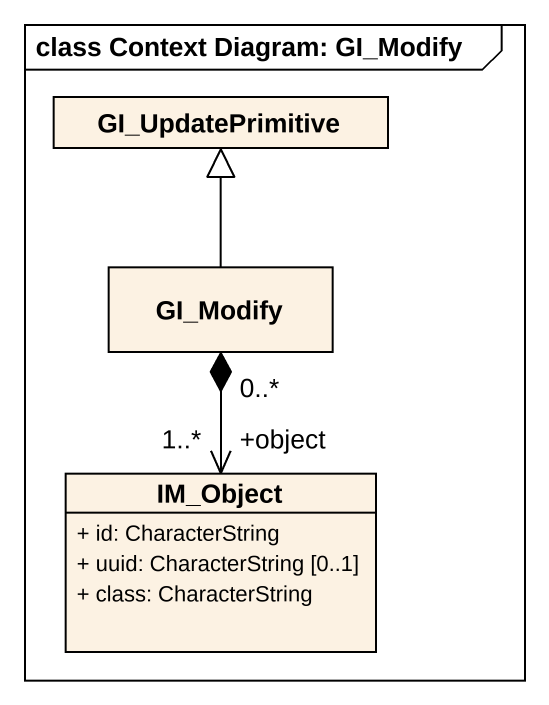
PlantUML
@startuml
mainframe class Context Diagram: GI_Modify
hide circle
hide empty members
skinparam classAttributeIconSize 0
class GI_UpdatePrimitive
class GI_Modify
class IM_Object {
  + id: CharacterString
  + uuid: CharacterString [0..1]
  + class: CharacterString
}
GI_Modify -up-|> GI_UpdatePrimitive
GI_Modify "0..*" *--> "+object\n1..*" IM_Object
@enduml
